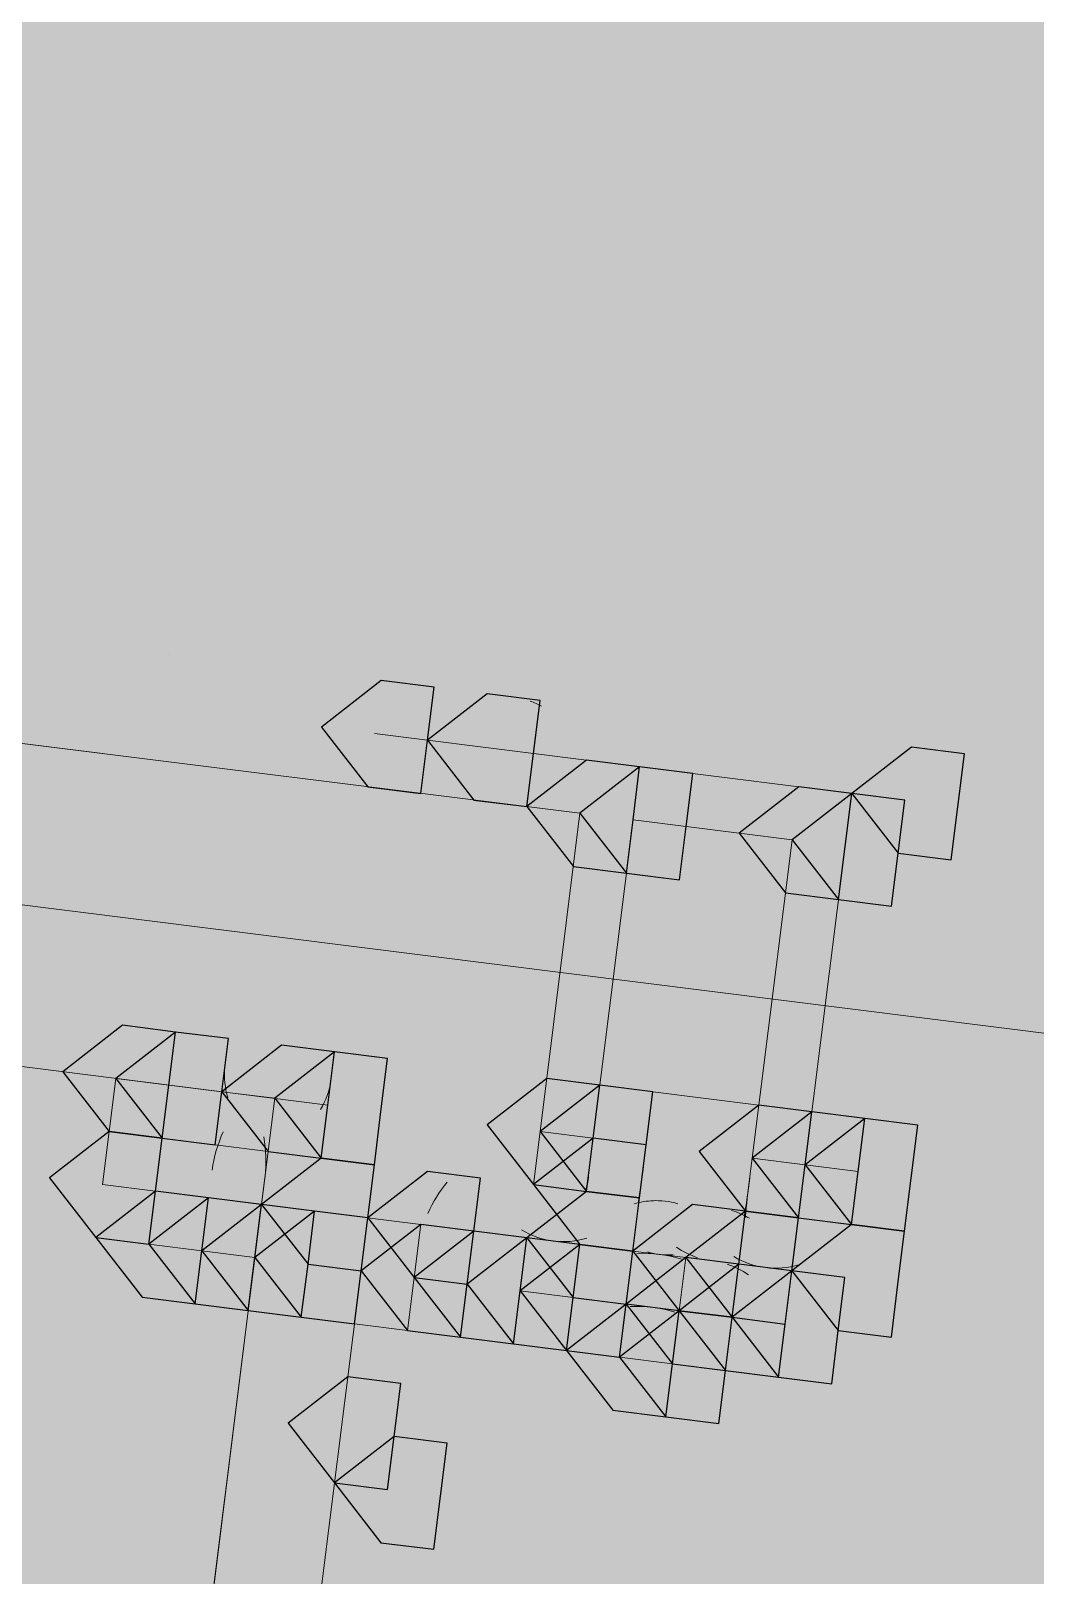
# Model space of a CAD drawing. Header units: metres. Extents: x -4 to 509425, y 7549 to 4732445.
# Drawn here: x 475994.0298 to 475994.1888, y 4719722.06 to 4719722.3045 of the extents above; entities that cross this region are included whole.
import ezdxf

# ---------------------------------------------------------------- set-up
doc = ezdxf.new("R2010")
doc.units = ezdxf.units.M
doc.header["$LTSCALE"] = 0.01
doc.header["$MEASUREMENT"] = 0
doc.layers.get('0').update_dxf_attribs({"lineweight": 0})
doc.layers.add('_SUBESTACIÓN', color=1, linetype='Continuous')
doc.layers.add('SUBESTACION LA VID', color=253, linetype='Continuous')

# ---------------------------------------------------------------- blocks, each defined once
blk = doc.blocks.new('A$Cfff6051d')
at = {"layer": 'SUBESTACION LA VID', "transparency": 33554687}
h = blk.add_hatch(color=256, dxfattribs=at)
h.dxf.hatch_style = 2
h.paths.add_polyline_path([(475994.0926, 4719722.19219), (475994.09366, 4719722.20059), (475994.08525, 4719722.20165), (475994.0758, 4719722.1943), (475994.08315, 4719722.18485), (475994.09155, 4719722.18379)])
h = blk.add_hatch(color=256, dxfattribs=at)
h.dxf.hatch_style = 2
h.paths.add_polyline_path([(475994.1094, 4719722.19009), (475994.11046, 4719722.19849), (475994.10206, 4719722.19954), (475994.0926, 4719722.19219), (475994.09995, 4719722.18274), (475994.10835, 4719722.18169)])
h = blk.add_hatch(color=256, dxfattribs=at)
h.dxf.hatch_style = 2
h.paths.add_polyline_path([(475994.1766, 4719722.18166), (475994.17766, 4719722.19006), (475994.16926, 4719722.19111), (475994.1598, 4719722.18377), (475994.16715, 4719722.17431), (475994.17555, 4719722.17326)])
h = blk.add_hatch(color=256, dxfattribs=at)
h.dxf.hatch_style = 2
h.paths.add_polyline_path([(475994.12515, 4719722.17958), (475994.1262, 4719722.18798), (475994.1178, 4719722.18903), (475994.10835, 4719722.18169), (475994.1157, 4719722.17223), (475994.1241, 4719722.17118)])
h = blk.add_hatch(color=256, dxfattribs=at)
h.dxf.hatch_style = 2
h.paths.add_polyline_path([(475994.13355, 4719722.17853), (475994.1346, 4719722.18693), (475994.1262, 4719722.18798), (475994.11675, 4719722.18063), (475994.1241, 4719722.17118), (475994.1325, 4719722.17012)])
h = blk.add_hatch(color=256, dxfattribs=at)
h.dxf.hatch_style = 2
h.paths.add_polyline_path([(475994.15875, 4719722.17537), (475994.1598, 4719722.18377), (475994.1514, 4719722.18482), (475994.14195, 4719722.17747), (475994.1493, 4719722.16802), (475994.1577, 4719722.16696)])
h = blk.add_hatch(color=256, dxfattribs=at)
h.dxf.hatch_style = 2
h.paths.add_polyline_path([(475994.16715, 4719722.17431), (475994.1682, 4719722.18271), (475994.1598, 4719722.18377), (475994.15035, 4719722.17642), (475994.1577, 4719722.16696), (475994.1661, 4719722.16591)])
h = blk.add_hatch(color=256, dxfattribs=at)
h.dxf.hatch_style = 2
h.paths.add_polyline_path([(475994.05163, 4719722.1376), (475994.05268, 4719722.146), (475994.04428, 4719722.14706), (475994.03483, 4719722.13971), (475994.04217, 4719722.13025), (475994.05057, 4719722.1292)])
h = blk.add_hatch(color=256, dxfattribs=at)
h.dxf.hatch_style = 2
h.paths.add_polyline_path([(475994.06003, 4719722.13655), (475994.06108, 4719722.14495), (475994.05268, 4719722.146), (475994.04323, 4719722.13866), (475994.05057, 4719722.1292), (475994.05897, 4719722.12815)])
h = blk.add_hatch(color=256, dxfattribs=at)
h.dxf.hatch_style = 2
h.paths.add_polyline_path([(475994.07683, 4719722.13444), (475994.07788, 4719722.14284), (475994.06948, 4719722.1439), (475994.06003, 4719722.13655), (475994.06737, 4719722.12709), (475994.07577, 4719722.12604)])
h = blk.add_hatch(color=256, dxfattribs=at)
h.dxf.hatch_style = 2
h.paths.add_polyline_path([(475994.07683, 4719722.13444), (475994.07788, 4719722.14284), (475994.06948, 4719722.1439), (475994.06003, 4719722.13655), (475994.06737, 4719722.12709), (475994.07577, 4719722.12604)])
h = blk.add_hatch(color=256, dxfattribs=at)
h.dxf.hatch_style = 2
h.paths.add_polyline_path([(475994.07683, 4719722.13444), (475994.07788, 4719722.14284), (475994.06948, 4719722.1439), (475994.06003, 4719722.13655), (475994.06737, 4719722.12709), (475994.07577, 4719722.12604)])
h = blk.add_hatch(color=256, dxfattribs=at)
h.dxf.hatch_style = 2
h.paths.add_polyline_path([(475994.07683, 4719722.13444), (475994.07788, 4719722.14284), (475994.06948, 4719722.1439), (475994.06003, 4719722.13655), (475994.06737, 4719722.12709), (475994.07577, 4719722.12604)])
h = blk.add_hatch(color=256, dxfattribs=at)
h.dxf.hatch_style = 2
h.paths.add_polyline_path([(475994.07683, 4719722.13444), (475994.07788, 4719722.14284), (475994.06948, 4719722.1439), (475994.06003, 4719722.13655), (475994.06737, 4719722.12709), (475994.07577, 4719722.12604)])
h = blk.add_hatch(color=256, dxfattribs=at)
h.dxf.hatch_style = 2
h.paths.add_polyline_path([(475994.07683, 4719722.13444), (475994.07788, 4719722.14284), (475994.06948, 4719722.1439), (475994.06003, 4719722.13655), (475994.06737, 4719722.12709), (475994.07577, 4719722.12604)])
h = blk.add_hatch(color=256, dxfattribs=at)
h.dxf.hatch_style = 2
h.paths.add_polyline_path([(475994.07683, 4719722.13444), (475994.07788, 4719722.14284), (475994.06948, 4719722.1439), (475994.06003, 4719722.13655), (475994.06737, 4719722.12709), (475994.07577, 4719722.12604)])
h = blk.add_hatch(color=256, dxfattribs=at)
h.dxf.hatch_style = 2
h.paths.add_polyline_path([(475994.08523, 4719722.13339), (475994.08628, 4719722.14179), (475994.07788, 4719722.14284), (475994.06843, 4719722.1355), (475994.07577, 4719722.12604), (475994.08418, 4719722.12499)])
h = blk.add_hatch(color=256, dxfattribs=at)
h.dxf.hatch_style = 2
h.paths.add_polyline_path([(475994.11883, 4719722.12918), (475994.11988, 4719722.13758), (475994.11148, 4719722.13863), (475994.10203, 4719722.13128), (475994.10938, 4719722.12183), (475994.11778, 4719722.12077)])
h = blk.add_hatch(color=256, dxfattribs=at)
h.dxf.hatch_style = 2
h.paths.add_polyline_path([(475994.12723, 4719722.12812), (475994.12828, 4719722.13652), (475994.11988, 4719722.13758), (475994.11043, 4719722.13023), (475994.11778, 4719722.12077), (475994.12618, 4719722.11972)])
h = blk.add_hatch(color=256, dxfattribs=at)
h.dxf.hatch_style = 2
h.paths.add_polyline_path([(475994.15243, 4719722.12496), (475994.15348, 4719722.13336), (475994.14508, 4719722.13442), (475994.13563, 4719722.12707), (475994.14298, 4719722.11762), (475994.15138, 4719722.11656)])
h = blk.add_hatch(color=256, dxfattribs=at)
h.dxf.hatch_style = 2
h.paths.add_polyline_path([(475994.16083, 4719722.12391), (475994.16188, 4719722.13231), (475994.15348, 4719722.13336), (475994.14403, 4719722.12602), (475994.15138, 4719722.11656), (475994.15978, 4719722.11551)])
h = blk.add_hatch(color=256, dxfattribs=at)
h.dxf.hatch_style = 2
h.paths.add_polyline_path([(475994.16923, 4719722.12286), (475994.17028, 4719722.13126), (475994.16188, 4719722.13231), (475994.15243, 4719722.12496), (475994.15978, 4719722.11551), (475994.16818, 4719722.11446)])
h = blk.add_hatch(color=256, dxfattribs=at)
h.dxf.hatch_style = 2
h.paths.add_polyline_path([(475994.04952, 4719722.1208), (475994.05057, 4719722.1292), (475994.04217, 4719722.13025), (475994.03272, 4719722.12291), (475994.04007, 4719722.11345), (475994.04847, 4719722.1124)])
h = blk.add_hatch(color=256, dxfattribs=at)
h.dxf.hatch_style = 2
h.paths.add_polyline_path([(475994.04952, 4719722.1208), (475994.05057, 4719722.1292), (475994.04217, 4719722.13025), (475994.03272, 4719722.12291), (475994.04007, 4719722.11345), (475994.04847, 4719722.1124)])
h = blk.add_hatch(color=256, dxfattribs=at)
h.dxf.hatch_style = 2
h.paths.add_polyline_path([(475994.04952, 4719722.1208), (475994.05057, 4719722.1292), (475994.04217, 4719722.13025), (475994.03272, 4719722.12291), (475994.04007, 4719722.11345), (475994.04847, 4719722.1124)])
h = blk.add_hatch(color=256, dxfattribs=at)
h.dxf.hatch_style = 2
h.paths.add_polyline_path([(475994.12618, 4719722.11972), (475994.12723, 4719722.12812), (475994.11883, 4719722.12918), (475994.10938, 4719722.12183), (475994.11672, 4719722.11237), (475994.12512, 4719722.11132)])
h = blk.add_hatch(color=256, dxfattribs=at)
h.dxf.hatch_style = 2
h.paths.add_polyline_path([(475994.08312, 4719722.11659), (475994.08418, 4719722.12499), (475994.07577, 4719722.12604), (475994.06632, 4719722.11869), (475994.07367, 4719722.10924), (475994.08207, 4719722.10819)])
h = blk.add_hatch(color=256, dxfattribs=at)
h.dxf.hatch_style = 2
h.paths.add_polyline_path([(475994.09992, 4719722.11448), (475994.10098, 4719722.12288), (475994.09258, 4719722.12393), (475994.08312, 4719722.11659), (475994.09047, 4719722.10713), (475994.09887, 4719722.10608)])
h = blk.add_hatch(color=256, dxfattribs=at)
h.dxf.hatch_style = 2
h.paths.add_polyline_path([(475994.09992, 4719722.11448), (475994.10098, 4719722.12288), (475994.09258, 4719722.12393), (475994.08312, 4719722.11659), (475994.09047, 4719722.10713), (475994.09887, 4719722.10608)])
h = blk.add_hatch(color=256, dxfattribs=at)
h.dxf.hatch_style = 2
h.paths.add_polyline_path([(475994.05687, 4719722.11135), (475994.05792, 4719722.11975), (475994.04952, 4719722.1208), (475994.04007, 4719722.11345), (475994.04741, 4719722.104), (475994.05581, 4719722.10295)])
h = blk.add_hatch(color=256, dxfattribs=at)
h.dxf.hatch_style = 2
h.paths.add_polyline_path([(475994.12512, 4719722.11132), (475994.12618, 4719722.11972), (475994.11778, 4719722.12077), (475994.10832, 4719722.11343), (475994.11567, 4719722.10397), (475994.12407, 4719722.10292)])
h = blk.add_hatch(color=256, dxfattribs=at)
h.dxf.hatch_style = 2
h.paths.add_polyline_path([(475994.12512, 4719722.11132), (475994.12618, 4719722.11972), (475994.11778, 4719722.12077), (475994.10832, 4719722.11343), (475994.11567, 4719722.10397), (475994.12407, 4719722.10292)])
h = blk.add_hatch(color=256, dxfattribs=at)
h.dxf.hatch_style = 2
h.paths.add_polyline_path([(475994.12512, 4719722.11132), (475994.12618, 4719722.11972), (475994.11778, 4719722.12077), (475994.10832, 4719722.11343), (475994.11567, 4719722.10397), (475994.12407, 4719722.10292)])
h = blk.add_hatch(color=256, dxfattribs=at)
h.dxf.hatch_style = 2
h.paths.add_polyline_path([(475994.06527, 4719722.11029), (475994.06632, 4719722.11869), (475994.05792, 4719722.11975), (475994.04847, 4719722.1124), (475994.05581, 4719722.10295), (475994.06421, 4719722.10189)])
h = blk.add_hatch(color=256, dxfattribs=at)
h.dxf.hatch_style = 2
h.paths.add_polyline_path([(475994.07367, 4719722.10924), (475994.07472, 4719722.11764), (475994.06632, 4719722.11869), (475994.05687, 4719722.11135), (475994.06421, 4719722.10189), (475994.07261, 4719722.10084)])
h = blk.add_hatch(color=256, dxfattribs=at)
h.dxf.hatch_style = 2
h.paths.add_polyline_path([(475994.07367, 4719722.10924), (475994.07472, 4719722.11764), (475994.06632, 4719722.11869), (475994.05687, 4719722.11135), (475994.06421, 4719722.10189), (475994.07261, 4719722.10084)])
h = blk.add_hatch(color=256, dxfattribs=at)
h.dxf.hatch_style = 2
h.paths.add_polyline_path([(475994.07367, 4719722.10924), (475994.07472, 4719722.11764), (475994.06632, 4719722.11869), (475994.05687, 4719722.11135), (475994.06421, 4719722.10189), (475994.07261, 4719722.10084)])
h = blk.add_hatch(color=256, dxfattribs=at)
h.dxf.hatch_style = 2
h.paths.add_polyline_path([(475994.14192, 4719722.10922), (475994.14298, 4719722.11762), (475994.13458, 4719722.11867), (475994.12512, 4719722.11132), (475994.13247, 4719722.10187), (475994.14087, 4719722.10082)])
h = blk.add_hatch(color=256, dxfattribs=at)
h.dxf.hatch_style = 2
h.paths.add_polyline_path([(475994.14192, 4719722.10922), (475994.14298, 4719722.11762), (475994.13458, 4719722.11867), (475994.12512, 4719722.11132), (475994.13247, 4719722.10187), (475994.14087, 4719722.10082)])
h = blk.add_hatch(color=256, dxfattribs=at)
h.dxf.hatch_style = 2
h.paths.add_polyline_path([(475994.14192, 4719722.10922), (475994.14298, 4719722.11762), (475994.13458, 4719722.11867), (475994.12512, 4719722.11132), (475994.13247, 4719722.10187), (475994.14087, 4719722.10082)])
h = blk.add_hatch(color=256, dxfattribs=at)
h.dxf.hatch_style = 2
h.paths.add_polyline_path([(475994.08207, 4719722.10819), (475994.08312, 4719722.11659), (475994.07472, 4719722.11764), (475994.06527, 4719722.11029), (475994.07261, 4719722.10084), (475994.08102, 4719722.09979)])
h = blk.add_hatch(color=256, dxfattribs=at)
h.dxf.hatch_style = 2
h.paths.add_polyline_path([(475994.08207, 4719722.10819), (475994.08312, 4719722.11659), (475994.07472, 4719722.11764), (475994.06527, 4719722.11029), (475994.07261, 4719722.10084), (475994.08102, 4719722.09979)])
h = blk.add_hatch(color=256, dxfattribs=at)
h.dxf.hatch_style = 2
h.paths.add_polyline_path([(475994.15032, 4719722.10816), (475994.15138, 4719722.11656), (475994.14298, 4719722.11762), (475994.13352, 4719722.11027), (475994.14087, 4719722.10082), (475994.14927, 4719722.09976)])
h = blk.add_hatch(color=256, dxfattribs=at)
h.dxf.hatch_style = 2
h.paths.add_polyline_path([(475994.09887, 4719722.10608), (475994.09992, 4719722.11448), (475994.09152, 4719722.11553), (475994.08207, 4719722.10819), (475994.08942, 4719722.09873), (475994.09782, 4719722.09768)])
h = blk.add_hatch(color=256, dxfattribs=at)
h.dxf.hatch_style = 2
h.paths.add_polyline_path([(475994.09887, 4719722.10608), (475994.09992, 4719722.11448), (475994.09152, 4719722.11553), (475994.08207, 4719722.10819), (475994.08942, 4719722.09873), (475994.09782, 4719722.09768)])
h = blk.add_hatch(color=256, dxfattribs=at)
h.dxf.hatch_style = 2
h.paths.add_polyline_path([(475994.10727, 4719722.10503), (475994.10832, 4719722.11343), (475994.09992, 4719722.11448), (475994.09047, 4719722.10713), (475994.09782, 4719722.09768), (475994.10622, 4719722.09663)])
h = blk.add_hatch(color=256, dxfattribs=at)
h.dxf.hatch_style = 2
h.paths.add_polyline_path([(475994.10727, 4719722.10503), (475994.10832, 4719722.11343), (475994.09992, 4719722.11448), (475994.09047, 4719722.10713), (475994.09782, 4719722.09768), (475994.10622, 4719722.09663)])
h = blk.add_hatch(color=256, dxfattribs=at)
h.dxf.hatch_style = 2
h.paths.add_polyline_path([(475994.10727, 4719722.10503), (475994.10832, 4719722.11343), (475994.09992, 4719722.11448), (475994.09047, 4719722.10713), (475994.09782, 4719722.09768), (475994.10622, 4719722.09663)])
h = blk.add_hatch(color=256, dxfattribs=at)
h.dxf.hatch_style = 2
h.paths.add_polyline_path([(475994.10727, 4719722.10503), (475994.10832, 4719722.11343), (475994.09992, 4719722.11448), (475994.09047, 4719722.10713), (475994.09782, 4719722.09768), (475994.10622, 4719722.09663)])
h = blk.add_hatch(color=256, dxfattribs=at)
h.dxf.hatch_style = 2
h.paths.add_polyline_path([(475994.11567, 4719722.10397), (475994.11672, 4719722.11237), (475994.10832, 4719722.11343), (475994.09887, 4719722.10608), (475994.10622, 4719722.09663), (475994.11462, 4719722.09557)])
h = blk.add_hatch(color=256, dxfattribs=at)
h.dxf.hatch_style = 2
h.paths.add_polyline_path([(475994.16712, 4719722.10606), (475994.16818, 4719722.11446), (475994.15978, 4719722.11551), (475994.15032, 4719722.10816), (475994.15767, 4719722.09871), (475994.16607, 4719722.09766)])
h = blk.add_hatch(color=256, dxfattribs=at)
h.dxf.hatch_style = 2
h.paths.add_polyline_path([(475994.16712, 4719722.10606), (475994.16818, 4719722.11446), (475994.15978, 4719722.11551), (475994.15032, 4719722.10816), (475994.15767, 4719722.09871), (475994.16607, 4719722.09766)])
h = blk.add_hatch(color=256, dxfattribs=at)
h.dxf.hatch_style = 2
h.paths.add_polyline_path([(475994.12407, 4719722.10292), (475994.12512, 4719722.11132), (475994.11672, 4719722.11237), (475994.10727, 4719722.10503), (475994.11462, 4719722.09557), (475994.12302, 4719722.09452)])
h = blk.add_hatch(color=256, dxfattribs=at)
h.dxf.hatch_style = 2
h.paths.add_polyline_path([(475994.12407, 4719722.10292), (475994.12512, 4719722.11132), (475994.11672, 4719722.11237), (475994.10727, 4719722.10503), (475994.11462, 4719722.09557), (475994.12302, 4719722.09452)])
h = blk.add_hatch(color=256, dxfattribs=at)
h.dxf.hatch_style = 2
h.paths.add_polyline_path([(475994.12407, 4719722.10292), (475994.12512, 4719722.11132), (475994.11672, 4719722.11237), (475994.10727, 4719722.10503), (475994.11462, 4719722.09557), (475994.12302, 4719722.09452)])
h = blk.add_hatch(color=256, dxfattribs=at)
h.dxf.hatch_style = 2
h.paths.add_polyline_path([(475994.12407, 4719722.10292), (475994.12512, 4719722.11132), (475994.11672, 4719722.11237), (475994.10727, 4719722.10503), (475994.11462, 4719722.09557), (475994.12302, 4719722.09452)])
h = blk.add_hatch(color=256, dxfattribs=at)
h.dxf.hatch_style = 2
h.paths.add_polyline_path([(475994.14087, 4719722.10082), (475994.14192, 4719722.10922), (475994.13352, 4719722.11027), (475994.12407, 4719722.10292), (475994.13142, 4719722.09347), (475994.13982, 4719722.09242)])
h = blk.add_hatch(color=256, dxfattribs=at)
h.dxf.hatch_style = 2
h.paths.add_polyline_path([(475994.14087, 4719722.10082), (475994.14192, 4719722.10922), (475994.13352, 4719722.11027), (475994.12407, 4719722.10292), (475994.13142, 4719722.09347), (475994.13982, 4719722.09242)])
h = blk.add_hatch(color=256, dxfattribs=at)
h.dxf.hatch_style = 2
h.paths.add_polyline_path([(475994.14087, 4719722.10082), (475994.14192, 4719722.10922), (475994.13352, 4719722.11027), (475994.12407, 4719722.10292), (475994.13142, 4719722.09347), (475994.13982, 4719722.09242)])
h = blk.add_hatch(color=256, dxfattribs=at)
h.dxf.hatch_style = 2
h.paths.add_polyline_path([(475994.14087, 4719722.10082), (475994.14192, 4719722.10922), (475994.13352, 4719722.11027), (475994.12407, 4719722.10292), (475994.13142, 4719722.09347), (475994.13982, 4719722.09242)])
h = blk.add_hatch(color=256, dxfattribs=at)
h.dxf.hatch_style = 2
h.paths.add_polyline_path([(475994.14927, 4719722.09976), (475994.15032, 4719722.10816), (475994.14192, 4719722.10922), (475994.13247, 4719722.10187), (475994.13982, 4719722.09242), (475994.14822, 4719722.09136)])
h = blk.add_hatch(color=256, dxfattribs=at)
h.dxf.hatch_style = 2
h.paths.add_polyline_path([(475994.15767, 4719722.09871), (475994.15872, 4719722.10711), (475994.15032, 4719722.10816), (475994.14087, 4719722.10082), (475994.14822, 4719722.09136), (475994.15662, 4719722.09031)])
h = blk.add_hatch(color=256, dxfattribs=at)
h.dxf.hatch_style = 2
h.paths.add_polyline_path([(475994.13142, 4719722.09347), (475994.13247, 4719722.10187), (475994.12407, 4719722.10292), (475994.11462, 4719722.09557), (475994.12196, 4719722.08612), (475994.13036, 4719722.08507)])
h = blk.add_hatch(color=256, dxfattribs=at)
h.dxf.hatch_style = 2
h.paths.add_polyline_path([(475994.13142, 4719722.09347), (475994.13247, 4719722.10187), (475994.12407, 4719722.10292), (475994.11462, 4719722.09557), (475994.12196, 4719722.08612), (475994.13036, 4719722.08507)])
h = blk.add_hatch(color=256, dxfattribs=at)
h.dxf.hatch_style = 2
h.paths.add_polyline_path([(475994.13142, 4719722.09347), (475994.13247, 4719722.10187), (475994.12407, 4719722.10292), (475994.11462, 4719722.09557), (475994.12196, 4719722.08612), (475994.13036, 4719722.08507)])
h = blk.add_hatch(color=256, dxfattribs=at)
h.dxf.hatch_style = 2
h.paths.add_polyline_path([(475994.13142, 4719722.09347), (475994.13247, 4719722.10187), (475994.12407, 4719722.10292), (475994.11462, 4719722.09557), (475994.12196, 4719722.08612), (475994.13036, 4719722.08507)])
h = blk.add_hatch(color=256, dxfattribs=at)
h.dxf.hatch_style = 2
h.paths.add_polyline_path([(475994.13142, 4719722.09347), (475994.13247, 4719722.10187), (475994.12407, 4719722.10292), (475994.11462, 4719722.09557), (475994.12196, 4719722.08612), (475994.13036, 4719722.08507)])
h = blk.add_hatch(color=256, dxfattribs=at)
h.dxf.hatch_style = 2
h.paths.add_polyline_path([(475994.13142, 4719722.09347), (475994.13247, 4719722.10187), (475994.12407, 4719722.10292), (475994.11462, 4719722.09557), (475994.12196, 4719722.08612), (475994.13036, 4719722.08507)])
h = blk.add_hatch(color=256, dxfattribs=at)
h.dxf.hatch_style = 2
h.paths.add_polyline_path([(475994.13982, 4719722.09242), (475994.14087, 4719722.10082), (475994.13247, 4719722.10187), (475994.12302, 4719722.09452), (475994.13036, 4719722.08507), (475994.13876, 4719722.08402)])
h = blk.add_hatch(color=256, dxfattribs=at)
h.dxf.hatch_style = 2
h.paths.add_polyline_path([(475994.13982, 4719722.09242), (475994.14087, 4719722.10082), (475994.13247, 4719722.10187), (475994.12302, 4719722.09452), (475994.13036, 4719722.08507), (475994.13876, 4719722.08402)])
h = blk.add_hatch(color=256, dxfattribs=at)
h.dxf.hatch_style = 2
h.paths.add_polyline_path([(475994.08731, 4719722.08193), (475994.08836, 4719722.09033), (475994.07996, 4719722.09139), (475994.07051, 4719722.08404), (475994.07786, 4719722.07459), (475994.08626, 4719722.07353)])
h = blk.add_hatch(color=256, dxfattribs=at)
h.dxf.hatch_style = 2
h.paths.add_polyline_path([(475994.09466, 4719722.07248), (475994.09571, 4719722.08088), (475994.08731, 4719722.08193), (475994.07786, 4719722.07459), (475994.08521, 4719722.06513), (475994.09361, 4719722.06408)])
at = {"layer": 'SUBESTACION LA VID', "lineweight": 15}
for p, q in [((475994.04115, 4719722.19011), (475993.25992, 4719722.28805)), ((475993.18955, 4719722.27128), (475994.3152, 4719722.13015)), ((475994.05165, 4719722.20586), (475994.05165, 4719722.20586)), ((475994.11675, 4719722.18063), (475993.96554, 4719722.19959)), ((475994.101, 4719722.19114), (475994.0842, 4719722.19325)), ((475994.1178, 4719722.18903), (475994.101, 4719722.19114)), ((475994.1262, 4719722.18798), (475994.1178, 4719722.18903)), ((475994.1514, 4719722.18482), (475994.1262, 4719722.18798)), ((475994.1598, 4719722.18377), (475994.1514, 4719722.18482)), ((475994.1682, 4719722.18271), (475994.1598, 4719722.18377)), ((475994.11675, 4719722.18063), (475994.11043, 4719722.13023)), ((475994.11883, 4719722.12918), (475994.12515, 4719722.17958)), ((475994.15035, 4719722.17642), (475994.12515, 4719722.17958)), ((475994.15035, 4719722.17642), (475994.14403, 4719722.12602)), ((475994.15243, 4719722.12496), (475994.15875, 4719722.17537)), ((475993.95922, 4719722.14919), (475994.07683, 4719722.13444)), ((475994.05163, 4719722.1376), (475994.04323, 4719722.13866)), ((475994.04952, 4719722.1208), (475994.05163, 4719722.1376)), ((475994.06003, 4719722.13655), (475994.05163, 4719722.1376)), ((475994.06003, 4719722.13655), (475994.06003, 4719722.13655)), ((475994.06527, 4719722.11029), (475994.06843, 4719722.1355)), ((475994.06843, 4719722.1355), (475994.06843, 4719722.1355)), ((475994.05897, 4719722.12815), (475994.06737, 4719722.12709)), ((475994.11043, 4719722.13023), (475994.10938, 4719722.12183)), ((475994.11043, 4719722.13023), (475994.10938, 4719722.12183)), ((475994.10938, 4719722.12183), (475994.11043, 4719722.13023)), ((475994.11043, 4719722.13023), (475994.11883, 4719722.12918)), ((475994.11043, 4719722.13023), (475994.11043, 4719722.13023)), ((475994.11043, 4719722.13023), (475994.11043, 4719722.13023)), ((475994.11778, 4719722.12077), (475994.11883, 4719722.12918)), ((475994.11778, 4719722.12077), (475994.11883, 4719722.12918)), ((475994.11778, 4719722.12077), (475994.11883, 4719722.12918)), ((475994.11883, 4719722.12918), (475994.11883, 4719722.12918)), ((475994.14403, 4719722.12602), (475994.14298, 4719722.11762)), ((475994.14403, 4719722.12602), (475994.14298, 4719722.11762)), ((475994.14298, 4719722.11762), (475994.14403, 4719722.12602)), ((475994.14403, 4719722.12602), (475994.14298, 4719722.11762)), ((475994.14403, 4719722.12602), (475994.15243, 4719722.12496)), ((475994.14403, 4719722.12602), (475994.14403, 4719722.12602)), ((475994.14403, 4719722.12602), (475994.14403, 4719722.12602)), ((475994.15138, 4719722.11656), (475994.15243, 4719722.12496)), ((475994.15138, 4719722.11656), (475994.15243, 4719722.12496)), ((475994.15138, 4719722.11656), (475994.15243, 4719722.12496)), ((475994.16083, 4719722.12391), (475994.15243, 4719722.12496)), ((475994.15243, 4719722.12496), (475994.15243, 4719722.12496)), ((475994.04112, 4719722.12185), (475994.04952, 4719722.1208)), ((475994.04112, 4719722.12185), (475994.04112, 4719722.12185)), ((475994.04847, 4719722.1124), (475994.04952, 4719722.1208)), ((475994.07367, 4719722.10924), (475994.07472, 4719722.11764)), ((475994.09152, 4719722.11553), (475994.09047, 4719722.10713)), ((475994.09152, 4719722.11553), (475994.09992, 4719722.11448)), ((475994.09992, 4719722.11448), (475994.09152, 4719722.11553)), ((475994.04847, 4719722.1124), (475994.05687, 4719722.11135)), ((475994.12512, 4719722.11132), (475994.11672, 4719722.11237)), ((475994.11672, 4719722.11237), (475994.11672, 4719722.11237)), ((475994.12512, 4719722.11132), (475994.13352, 4719722.11027)), ((475994.05474, 4719722.02629), (475994.06527, 4719722.11029)), ((475994.07367, 4719722.10924), (475994.08207, 4719722.10819)), ((475994.08207, 4719722.10819), (475994.08102, 4719722.09979)), ((475994.09887, 4719722.10608), (475994.09047, 4719722.10713)), ((475994.09887, 4719722.10608), (475994.09887, 4719722.10608)), ((475994.11567, 4719722.10397), (475994.12407, 4719722.10292)), ((475994.12407, 4719722.10292), (475994.12302, 4719722.09452)), ((475994.13247, 4719722.10187), (475994.12407, 4719722.10292)), ((475994.13142, 4719722.09347), (475994.13247, 4719722.10187)), ((475994.13247, 4719722.10187), (475994.13247, 4719722.10187)), ((475994.12302, 4719722.09452), (475994.13142, 4719722.09347)), ((475994.13142, 4719722.09347), (475994.12302, 4719722.09452)), ((475994.07891, 4719722.08299), (475994.07891, 4719722.08299)), ((475994.07786, 4719722.07459), (475994.08626, 4719722.07353))]:
    blk.add_line(p, q, dxfattribs=at)
at = {"layer": 'SUBESTACION LA VID'}
for points in [[(475994.0926, 4719722.19219), (475994.09366, 4719722.20059), (475994.08525, 4719722.20165), (475994.0758, 4719722.1943), (475994.08315, 4719722.18485), (475994.09155, 4719722.18379)], [(475994.1094, 4719722.19009), (475994.11046, 4719722.19849), (475994.10206, 4719722.19954), (475994.0926, 4719722.19219), (475994.09995, 4719722.18274), (475994.10835, 4719722.18169)], [(475994.1766, 4719722.18166), (475994.17766, 4719722.19006), (475994.16926, 4719722.19111), (475994.1598, 4719722.18377), (475994.16715, 4719722.17431), (475994.17555, 4719722.17326)], [(475994.12515, 4719722.17958), (475994.1262, 4719722.18798), (475994.1178, 4719722.18903), (475994.10835, 4719722.18169), (475994.1157, 4719722.17223), (475994.1241, 4719722.17118)], [(475994.13355, 4719722.17853), (475994.1346, 4719722.18693), (475994.1262, 4719722.18798), (475994.11675, 4719722.18063), (475994.1241, 4719722.17118), (475994.1325, 4719722.17012)], [(475994.15875, 4719722.17537), (475994.1598, 4719722.18377), (475994.1514, 4719722.18482), (475994.14195, 4719722.17747), (475994.1493, 4719722.16802), (475994.1577, 4719722.16696)], [(475994.16715, 4719722.17431), (475994.1682, 4719722.18271), (475994.1598, 4719722.18377), (475994.15035, 4719722.17642), (475994.1577, 4719722.16696), (475994.1661, 4719722.16591)], [(475994.05163, 4719722.1376), (475994.05268, 4719722.146), (475994.04428, 4719722.14706), (475994.03483, 4719722.13971), (475994.04217, 4719722.13025), (475994.05057, 4719722.1292)], [(475994.06003, 4719722.13655), (475994.06108, 4719722.14495), (475994.05268, 4719722.146), (475994.04323, 4719722.13866), (475994.05057, 4719722.1292), (475994.05897, 4719722.12815)], [(475994.07683, 4719722.13444), (475994.07788, 4719722.14284), (475994.06948, 4719722.1439), (475994.06003, 4719722.13655), (475994.06737, 4719722.12709), (475994.07577, 4719722.12604)], [(475994.07683, 4719722.13444), (475994.07788, 4719722.14284), (475994.06948, 4719722.1439), (475994.06003, 4719722.13655), (475994.06737, 4719722.12709), (475994.07577, 4719722.12604)], [(475994.07683, 4719722.13444), (475994.07788, 4719722.14284), (475994.06948, 4719722.1439), (475994.06003, 4719722.13655), (475994.06737, 4719722.12709), (475994.07577, 4719722.12604)], [(475994.07683, 4719722.13444), (475994.07788, 4719722.14284), (475994.06948, 4719722.1439), (475994.06003, 4719722.13655), (475994.06737, 4719722.12709), (475994.07577, 4719722.12604)], [(475994.07683, 4719722.13444), (475994.07788, 4719722.14284), (475994.06948, 4719722.1439), (475994.06003, 4719722.13655), (475994.06737, 4719722.12709), (475994.07577, 4719722.12604)], [(475994.07683, 4719722.13444), (475994.07788, 4719722.14284), (475994.06948, 4719722.1439), (475994.06003, 4719722.13655), (475994.06737, 4719722.12709), (475994.07577, 4719722.12604)], [(475994.07683, 4719722.13444), (475994.07788, 4719722.14284), (475994.06948, 4719722.1439), (475994.06003, 4719722.13655), (475994.06737, 4719722.12709), (475994.07577, 4719722.12604)], [(475994.08523, 4719722.13339), (475994.08628, 4719722.14179), (475994.07788, 4719722.14284), (475994.06843, 4719722.1355), (475994.07577, 4719722.12604), (475994.08418, 4719722.12499)], [(475994.11883, 4719722.12918), (475994.11988, 4719722.13758), (475994.11148, 4719722.13863), (475994.10203, 4719722.13128), (475994.10938, 4719722.12183), (475994.11778, 4719722.12077)], [(475994.12723, 4719722.12812), (475994.12828, 4719722.13652), (475994.11988, 4719722.13758), (475994.11043, 4719722.13023), (475994.11778, 4719722.12077), (475994.12618, 4719722.11972)], [(475994.15243, 4719722.12496), (475994.15348, 4719722.13336), (475994.14508, 4719722.13442), (475994.13563, 4719722.12707), (475994.14298, 4719722.11762), (475994.15138, 4719722.11656)], [(475994.16083, 4719722.12391), (475994.16188, 4719722.13231), (475994.15348, 4719722.13336), (475994.14403, 4719722.12602), (475994.15138, 4719722.11656), (475994.15978, 4719722.11551)], [(475994.16923, 4719722.12286), (475994.17028, 4719722.13126), (475994.16188, 4719722.13231), (475994.15243, 4719722.12496), (475994.15978, 4719722.11551), (475994.16818, 4719722.11446)], [(475994.04952, 4719722.1208), (475994.05057, 4719722.1292), (475994.04217, 4719722.13025), (475994.03272, 4719722.12291), (475994.04007, 4719722.11345), (475994.04847, 4719722.1124)], [(475994.04952, 4719722.1208), (475994.05057, 4719722.1292), (475994.04217, 4719722.13025), (475994.03272, 4719722.12291), (475994.04007, 4719722.11345), (475994.04847, 4719722.1124)], [(475994.04952, 4719722.1208), (475994.05057, 4719722.1292), (475994.04217, 4719722.13025), (475994.03272, 4719722.12291), (475994.04007, 4719722.11345), (475994.04847, 4719722.1124)], [(475994.12618, 4719722.11972), (475994.12723, 4719722.12812), (475994.11883, 4719722.12918), (475994.10938, 4719722.12183), (475994.11672, 4719722.11237), (475994.12512, 4719722.11132)], [(475994.08312, 4719722.11659), (475994.08418, 4719722.12499), (475994.07577, 4719722.12604), (475994.06632, 4719722.11869), (475994.07367, 4719722.10924), (475994.08207, 4719722.10819)], [(475994.09992, 4719722.11448), (475994.10098, 4719722.12288), (475994.09258, 4719722.12393), (475994.08312, 4719722.11659), (475994.09047, 4719722.10713), (475994.09887, 4719722.10608)], [(475994.09992, 4719722.11448), (475994.10098, 4719722.12288), (475994.09258, 4719722.12393), (475994.08312, 4719722.11659), (475994.09047, 4719722.10713), (475994.09887, 4719722.10608)], [(475994.05687, 4719722.11135), (475994.05792, 4719722.11975), (475994.04952, 4719722.1208), (475994.04007, 4719722.11345), (475994.04741, 4719722.104), (475994.05581, 4719722.10295)], [(475994.12512, 4719722.11132), (475994.12618, 4719722.11972), (475994.11778, 4719722.12077), (475994.10832, 4719722.11343), (475994.11567, 4719722.10397), (475994.12407, 4719722.10292)], [(475994.12512, 4719722.11132), (475994.12618, 4719722.11972), (475994.11778, 4719722.12077), (475994.10832, 4719722.11343), (475994.11567, 4719722.10397), (475994.12407, 4719722.10292)], [(475994.12512, 4719722.11132), (475994.12618, 4719722.11972), (475994.11778, 4719722.12077), (475994.10832, 4719722.11343), (475994.11567, 4719722.10397), (475994.12407, 4719722.10292)], [(475994.06527, 4719722.11029), (475994.06632, 4719722.11869), (475994.05792, 4719722.11975), (475994.04847, 4719722.1124), (475994.05581, 4719722.10295), (475994.06421, 4719722.10189)], [(475994.07367, 4719722.10924), (475994.07472, 4719722.11764), (475994.06632, 4719722.11869), (475994.05687, 4719722.11135), (475994.06421, 4719722.10189), (475994.07261, 4719722.10084)], [(475994.07367, 4719722.10924), (475994.07472, 4719722.11764), (475994.06632, 4719722.11869), (475994.05687, 4719722.11135), (475994.06421, 4719722.10189), (475994.07261, 4719722.10084)], [(475994.07367, 4719722.10924), (475994.07472, 4719722.11764), (475994.06632, 4719722.11869), (475994.05687, 4719722.11135), (475994.06421, 4719722.10189), (475994.07261, 4719722.10084)], [(475994.14192, 4719722.10922), (475994.14298, 4719722.11762), (475994.13458, 4719722.11867), (475994.12512, 4719722.11132), (475994.13247, 4719722.10187), (475994.14087, 4719722.10082)], [(475994.14192, 4719722.10922), (475994.14298, 4719722.11762), (475994.13458, 4719722.11867), (475994.12512, 4719722.11132), (475994.13247, 4719722.10187), (475994.14087, 4719722.10082)], [(475994.14192, 4719722.10922), (475994.14298, 4719722.11762), (475994.13458, 4719722.11867), (475994.12512, 4719722.11132), (475994.13247, 4719722.10187), (475994.14087, 4719722.10082)], [(475994.08207, 4719722.10819), (475994.08312, 4719722.11659), (475994.07472, 4719722.11764), (475994.06527, 4719722.11029), (475994.07261, 4719722.10084), (475994.08102, 4719722.09979)], [(475994.08207, 4719722.10819), (475994.08312, 4719722.11659), (475994.07472, 4719722.11764), (475994.06527, 4719722.11029), (475994.07261, 4719722.10084), (475994.08102, 4719722.09979)], [(475994.15032, 4719722.10816), (475994.15138, 4719722.11656), (475994.14298, 4719722.11762), (475994.13352, 4719722.11027), (475994.14087, 4719722.10082), (475994.14927, 4719722.09976)], [(475994.09887, 4719722.10608), (475994.09992, 4719722.11448), (475994.09152, 4719722.11553), (475994.08207, 4719722.10819), (475994.08942, 4719722.09873), (475994.09782, 4719722.09768)], [(475994.09887, 4719722.10608), (475994.09992, 4719722.11448), (475994.09152, 4719722.11553), (475994.08207, 4719722.10819), (475994.08942, 4719722.09873), (475994.09782, 4719722.09768)], [(475994.10727, 4719722.10503), (475994.10832, 4719722.11343), (475994.09992, 4719722.11448), (475994.09047, 4719722.10713), (475994.09782, 4719722.09768), (475994.10622, 4719722.09663)], [(475994.10727, 4719722.10503), (475994.10832, 4719722.11343), (475994.09992, 4719722.11448), (475994.09047, 4719722.10713), (475994.09782, 4719722.09768), (475994.10622, 4719722.09663)], [(475994.10727, 4719722.10503), (475994.10832, 4719722.11343), (475994.09992, 4719722.11448), (475994.09047, 4719722.10713), (475994.09782, 4719722.09768), (475994.10622, 4719722.09663)], [(475994.10727, 4719722.10503), (475994.10832, 4719722.11343), (475994.09992, 4719722.11448), (475994.09047, 4719722.10713), (475994.09782, 4719722.09768), (475994.10622, 4719722.09663)], [(475994.11567, 4719722.10397), (475994.11672, 4719722.11237), (475994.10832, 4719722.11343), (475994.09887, 4719722.10608), (475994.10622, 4719722.09663), (475994.11462, 4719722.09557)], [(475994.16712, 4719722.10606), (475994.16818, 4719722.11446), (475994.15978, 4719722.11551), (475994.15032, 4719722.10816), (475994.15767, 4719722.09871), (475994.16607, 4719722.09766)], [(475994.16712, 4719722.10606), (475994.16818, 4719722.11446), (475994.15978, 4719722.11551), (475994.15032, 4719722.10816), (475994.15767, 4719722.09871), (475994.16607, 4719722.09766)], [(475994.12407, 4719722.10292), (475994.12512, 4719722.11132), (475994.11672, 4719722.11237), (475994.10727, 4719722.10503), (475994.11462, 4719722.09557), (475994.12302, 4719722.09452)], [(475994.12407, 4719722.10292), (475994.12512, 4719722.11132), (475994.11672, 4719722.11237), (475994.10727, 4719722.10503), (475994.11462, 4719722.09557), (475994.12302, 4719722.09452)], [(475994.12407, 4719722.10292), (475994.12512, 4719722.11132), (475994.11672, 4719722.11237), (475994.10727, 4719722.10503), (475994.11462, 4719722.09557), (475994.12302, 4719722.09452)], [(475994.12407, 4719722.10292), (475994.12512, 4719722.11132), (475994.11672, 4719722.11237), (475994.10727, 4719722.10503), (475994.11462, 4719722.09557), (475994.12302, 4719722.09452)], [(475994.14087, 4719722.10082), (475994.14192, 4719722.10922), (475994.13352, 4719722.11027), (475994.12407, 4719722.10292), (475994.13142, 4719722.09347), (475994.13982, 4719722.09242)], [(475994.14087, 4719722.10082), (475994.14192, 4719722.10922), (475994.13352, 4719722.11027), (475994.12407, 4719722.10292), (475994.13142, 4719722.09347), (475994.13982, 4719722.09242)], [(475994.14087, 4719722.10082), (475994.14192, 4719722.10922), (475994.13352, 4719722.11027), (475994.12407, 4719722.10292), (475994.13142, 4719722.09347), (475994.13982, 4719722.09242)], [(475994.14087, 4719722.10082), (475994.14192, 4719722.10922), (475994.13352, 4719722.11027), (475994.12407, 4719722.10292), (475994.13142, 4719722.09347), (475994.13982, 4719722.09242)], [(475994.14927, 4719722.09976), (475994.15032, 4719722.10816), (475994.14192, 4719722.10922), (475994.13247, 4719722.10187), (475994.13982, 4719722.09242), (475994.14822, 4719722.09136)], [(475994.15767, 4719722.09871), (475994.15872, 4719722.10711), (475994.15032, 4719722.10816), (475994.14087, 4719722.10082), (475994.14822, 4719722.09136), (475994.15662, 4719722.09031)], [(475994.13142, 4719722.09347), (475994.13247, 4719722.10187), (475994.12407, 4719722.10292), (475994.11462, 4719722.09557), (475994.12196, 4719722.08612), (475994.13036, 4719722.08507)], [(475994.13142, 4719722.09347), (475994.13247, 4719722.10187), (475994.12407, 4719722.10292), (475994.11462, 4719722.09557), (475994.12196, 4719722.08612), (475994.13036, 4719722.08507)], [(475994.13142, 4719722.09347), (475994.13247, 4719722.10187), (475994.12407, 4719722.10292), (475994.11462, 4719722.09557), (475994.12196, 4719722.08612), (475994.13036, 4719722.08507)], [(475994.13142, 4719722.09347), (475994.13247, 4719722.10187), (475994.12407, 4719722.10292), (475994.11462, 4719722.09557), (475994.12196, 4719722.08612), (475994.13036, 4719722.08507)], [(475994.13142, 4719722.09347), (475994.13247, 4719722.10187), (475994.12407, 4719722.10292), (475994.11462, 4719722.09557), (475994.12196, 4719722.08612), (475994.13036, 4719722.08507)], [(475994.13142, 4719722.09347), (475994.13247, 4719722.10187), (475994.12407, 4719722.10292), (475994.11462, 4719722.09557), (475994.12196, 4719722.08612), (475994.13036, 4719722.08507)], [(475994.13982, 4719722.09242), (475994.14087, 4719722.10082), (475994.13247, 4719722.10187), (475994.12302, 4719722.09452), (475994.13036, 4719722.08507), (475994.13876, 4719722.08402)], [(475994.13982, 4719722.09242), (475994.14087, 4719722.10082), (475994.13247, 4719722.10187), (475994.12302, 4719722.09452), (475994.13036, 4719722.08507), (475994.13876, 4719722.08402)], [(475994.08731, 4719722.08193), (475994.08836, 4719722.09033), (475994.07996, 4719722.09139), (475994.07051, 4719722.08404), (475994.07786, 4719722.07459), (475994.08626, 4719722.07353)], [(475994.09466, 4719722.07248), (475994.09571, 4719722.08088), (475994.08731, 4719722.08193), (475994.07786, 4719722.07459), (475994.08521, 4719722.06513), (475994.09361, 4719722.06408)]]:
    blk.add_lwpolyline(points, close=True, dxfattribs=at)
at = {"layer": 'SUBESTACION LA VID', "lineweight": 0}
for points in [[(475994.0926, 4719722.19219), (475994.09366, 4719722.20059), (475994.08525, 4719722.20165), (475994.0758, 4719722.1943), (475994.08315, 4719722.18485), (475994.09155, 4719722.18379)], [(475994.1094, 4719722.19009), (475994.11046, 4719722.19849), (475994.10206, 4719722.19954), (475994.0926, 4719722.19219), (475994.09995, 4719722.18274), (475994.10835, 4719722.18169)], [(475994.1766, 4719722.18166), (475994.17766, 4719722.19006), (475994.16926, 4719722.19111), (475994.1598, 4719722.18377), (475994.16715, 4719722.17431), (475994.17555, 4719722.17326)], [(475994.12515, 4719722.17958), (475994.1262, 4719722.18798), (475994.1178, 4719722.18903), (475994.10835, 4719722.18169), (475994.1157, 4719722.17223), (475994.1241, 4719722.17118)], [(475994.13355, 4719722.17853), (475994.1346, 4719722.18693), (475994.1262, 4719722.18798), (475994.11675, 4719722.18063), (475994.1241, 4719722.17118), (475994.1325, 4719722.17012)], [(475994.15875, 4719722.17537), (475994.1598, 4719722.18377), (475994.1514, 4719722.18482), (475994.14195, 4719722.17747), (475994.1493, 4719722.16802), (475994.1577, 4719722.16696)], [(475994.16715, 4719722.17431), (475994.1682, 4719722.18271), (475994.1598, 4719722.18377), (475994.15035, 4719722.17642), (475994.1577, 4719722.16696), (475994.1661, 4719722.16591)], [(475994.05163, 4719722.1376), (475994.05268, 4719722.146), (475994.04428, 4719722.14706), (475994.03483, 4719722.13971), (475994.04217, 4719722.13025), (475994.05057, 4719722.1292)], [(475994.06003, 4719722.13655), (475994.06108, 4719722.14495), (475994.05268, 4719722.146), (475994.04323, 4719722.13866), (475994.05057, 4719722.1292), (475994.05897, 4719722.12815)], [(475994.07683, 4719722.13444), (475994.07788, 4719722.14284), (475994.06948, 4719722.1439), (475994.06003, 4719722.13655), (475994.06737, 4719722.12709), (475994.07577, 4719722.12604)], [(475994.07683, 4719722.13444), (475994.07788, 4719722.14284), (475994.06948, 4719722.1439), (475994.06003, 4719722.13655), (475994.06737, 4719722.12709), (475994.07577, 4719722.12604)], [(475994.07683, 4719722.13444), (475994.07788, 4719722.14284), (475994.06948, 4719722.1439), (475994.06003, 4719722.13655), (475994.06737, 4719722.12709), (475994.07577, 4719722.12604)], [(475994.07683, 4719722.13444), (475994.07788, 4719722.14284), (475994.06948, 4719722.1439), (475994.06003, 4719722.13655), (475994.06737, 4719722.12709), (475994.07577, 4719722.12604)], [(475994.07683, 4719722.13444), (475994.07788, 4719722.14284), (475994.06948, 4719722.1439), (475994.06003, 4719722.13655), (475994.06737, 4719722.12709), (475994.07577, 4719722.12604)], [(475994.07683, 4719722.13444), (475994.07788, 4719722.14284), (475994.06948, 4719722.1439), (475994.06003, 4719722.13655), (475994.06737, 4719722.12709), (475994.07577, 4719722.12604)], [(475994.07683, 4719722.13444), (475994.07788, 4719722.14284), (475994.06948, 4719722.1439), (475994.06003, 4719722.13655), (475994.06737, 4719722.12709), (475994.07577, 4719722.12604)], [(475994.08523, 4719722.13339), (475994.08628, 4719722.14179), (475994.07788, 4719722.14284), (475994.06843, 4719722.1355), (475994.07577, 4719722.12604), (475994.08418, 4719722.12499)], [(475994.11883, 4719722.12918), (475994.11988, 4719722.13758), (475994.11148, 4719722.13863), (475994.10203, 4719722.13128), (475994.10938, 4719722.12183), (475994.11778, 4719722.12077)], [(475994.12723, 4719722.12812), (475994.12828, 4719722.13652), (475994.11988, 4719722.13758), (475994.11043, 4719722.13023), (475994.11778, 4719722.12077), (475994.12618, 4719722.11972)], [(475994.15243, 4719722.12496), (475994.15348, 4719722.13336), (475994.14508, 4719722.13442), (475994.13563, 4719722.12707), (475994.14298, 4719722.11762), (475994.15138, 4719722.11656)], [(475994.16083, 4719722.12391), (475994.16188, 4719722.13231), (475994.15348, 4719722.13336), (475994.14403, 4719722.12602), (475994.15138, 4719722.11656), (475994.15978, 4719722.11551)], [(475994.16923, 4719722.12286), (475994.17028, 4719722.13126), (475994.16188, 4719722.13231), (475994.15243, 4719722.12496), (475994.15978, 4719722.11551), (475994.16818, 4719722.11446)], [(475994.04952, 4719722.1208), (475994.05057, 4719722.1292), (475994.04217, 4719722.13025), (475994.03272, 4719722.12291), (475994.04007, 4719722.11345), (475994.04847, 4719722.1124)], [(475994.04952, 4719722.1208), (475994.05057, 4719722.1292), (475994.04217, 4719722.13025), (475994.03272, 4719722.12291), (475994.04007, 4719722.11345), (475994.04847, 4719722.1124)], [(475994.04952, 4719722.1208), (475994.05057, 4719722.1292), (475994.04217, 4719722.13025), (475994.03272, 4719722.12291), (475994.04007, 4719722.11345), (475994.04847, 4719722.1124)], [(475994.12618, 4719722.11972), (475994.12723, 4719722.12812), (475994.11883, 4719722.12918), (475994.10938, 4719722.12183), (475994.11672, 4719722.11237), (475994.12512, 4719722.11132)], [(475994.08312, 4719722.11659), (475994.08418, 4719722.12499), (475994.07577, 4719722.12604), (475994.06632, 4719722.11869), (475994.07367, 4719722.10924), (475994.08207, 4719722.10819)], [(475994.09992, 4719722.11448), (475994.10098, 4719722.12288), (475994.09258, 4719722.12393), (475994.08312, 4719722.11659), (475994.09047, 4719722.10713), (475994.09887, 4719722.10608)], [(475994.09992, 4719722.11448), (475994.10098, 4719722.12288), (475994.09258, 4719722.12393), (475994.08312, 4719722.11659), (475994.09047, 4719722.10713), (475994.09887, 4719722.10608)], [(475994.05687, 4719722.11135), (475994.05792, 4719722.11975), (475994.04952, 4719722.1208), (475994.04007, 4719722.11345), (475994.04741, 4719722.104), (475994.05581, 4719722.10295)], [(475994.12512, 4719722.11132), (475994.12618, 4719722.11972), (475994.11778, 4719722.12077), (475994.10832, 4719722.11343), (475994.11567, 4719722.10397), (475994.12407, 4719722.10292)], [(475994.12512, 4719722.11132), (475994.12618, 4719722.11972), (475994.11778, 4719722.12077), (475994.10832, 4719722.11343), (475994.11567, 4719722.10397), (475994.12407, 4719722.10292)], [(475994.12512, 4719722.11132), (475994.12618, 4719722.11972), (475994.11778, 4719722.12077), (475994.10832, 4719722.11343), (475994.11567, 4719722.10397), (475994.12407, 4719722.10292)], [(475994.06527, 4719722.11029), (475994.06632, 4719722.11869), (475994.05792, 4719722.11975), (475994.04847, 4719722.1124), (475994.05581, 4719722.10295), (475994.06421, 4719722.10189)], [(475994.07367, 4719722.10924), (475994.07472, 4719722.11764), (475994.06632, 4719722.11869), (475994.05687, 4719722.11135), (475994.06421, 4719722.10189), (475994.07261, 4719722.10084)], [(475994.07367, 4719722.10924), (475994.07472, 4719722.11764), (475994.06632, 4719722.11869), (475994.05687, 4719722.11135), (475994.06421, 4719722.10189), (475994.07261, 4719722.10084)], [(475994.07367, 4719722.10924), (475994.07472, 4719722.11764), (475994.06632, 4719722.11869), (475994.05687, 4719722.11135), (475994.06421, 4719722.10189), (475994.07261, 4719722.10084)], [(475994.14192, 4719722.10922), (475994.14298, 4719722.11762), (475994.13458, 4719722.11867), (475994.12512, 4719722.11132), (475994.13247, 4719722.10187), (475994.14087, 4719722.10082)], [(475994.14192, 4719722.10922), (475994.14298, 4719722.11762), (475994.13458, 4719722.11867), (475994.12512, 4719722.11132), (475994.13247, 4719722.10187), (475994.14087, 4719722.10082)], [(475994.14192, 4719722.10922), (475994.14298, 4719722.11762), (475994.13458, 4719722.11867), (475994.12512, 4719722.11132), (475994.13247, 4719722.10187), (475994.14087, 4719722.10082)], [(475994.08207, 4719722.10819), (475994.08312, 4719722.11659), (475994.07472, 4719722.11764), (475994.06527, 4719722.11029), (475994.07261, 4719722.10084), (475994.08102, 4719722.09979)], [(475994.08207, 4719722.10819), (475994.08312, 4719722.11659), (475994.07472, 4719722.11764), (475994.06527, 4719722.11029), (475994.07261, 4719722.10084), (475994.08102, 4719722.09979)], [(475994.15032, 4719722.10816), (475994.15138, 4719722.11656), (475994.14298, 4719722.11762), (475994.13352, 4719722.11027), (475994.14087, 4719722.10082), (475994.14927, 4719722.09976)], [(475994.09887, 4719722.10608), (475994.09992, 4719722.11448), (475994.09152, 4719722.11553), (475994.08207, 4719722.10819), (475994.08942, 4719722.09873), (475994.09782, 4719722.09768)], [(475994.09887, 4719722.10608), (475994.09992, 4719722.11448), (475994.09152, 4719722.11553), (475994.08207, 4719722.10819), (475994.08942, 4719722.09873), (475994.09782, 4719722.09768)], [(475994.10727, 4719722.10503), (475994.10832, 4719722.11343), (475994.09992, 4719722.11448), (475994.09047, 4719722.10713), (475994.09782, 4719722.09768), (475994.10622, 4719722.09663)], [(475994.10727, 4719722.10503), (475994.10832, 4719722.11343), (475994.09992, 4719722.11448), (475994.09047, 4719722.10713), (475994.09782, 4719722.09768), (475994.10622, 4719722.09663)], [(475994.10727, 4719722.10503), (475994.10832, 4719722.11343), (475994.09992, 4719722.11448), (475994.09047, 4719722.10713), (475994.09782, 4719722.09768), (475994.10622, 4719722.09663)], [(475994.10727, 4719722.10503), (475994.10832, 4719722.11343), (475994.09992, 4719722.11448), (475994.09047, 4719722.10713), (475994.09782, 4719722.09768), (475994.10622, 4719722.09663)], [(475994.11567, 4719722.10397), (475994.11672, 4719722.11237), (475994.10832, 4719722.11343), (475994.09887, 4719722.10608), (475994.10622, 4719722.09663), (475994.11462, 4719722.09557)], [(475994.16712, 4719722.10606), (475994.16818, 4719722.11446), (475994.15978, 4719722.11551), (475994.15032, 4719722.10816), (475994.15767, 4719722.09871), (475994.16607, 4719722.09766)], [(475994.16712, 4719722.10606), (475994.16818, 4719722.11446), (475994.15978, 4719722.11551), (475994.15032, 4719722.10816), (475994.15767, 4719722.09871), (475994.16607, 4719722.09766)], [(475994.12407, 4719722.10292), (475994.12512, 4719722.11132), (475994.11672, 4719722.11237), (475994.10727, 4719722.10503), (475994.11462, 4719722.09557), (475994.12302, 4719722.09452)], [(475994.12407, 4719722.10292), (475994.12512, 4719722.11132), (475994.11672, 4719722.11237), (475994.10727, 4719722.10503), (475994.11462, 4719722.09557), (475994.12302, 4719722.09452)], [(475994.12407, 4719722.10292), (475994.12512, 4719722.11132), (475994.11672, 4719722.11237), (475994.10727, 4719722.10503), (475994.11462, 4719722.09557), (475994.12302, 4719722.09452)], [(475994.12407, 4719722.10292), (475994.12512, 4719722.11132), (475994.11672, 4719722.11237), (475994.10727, 4719722.10503), (475994.11462, 4719722.09557), (475994.12302, 4719722.09452)], [(475994.14087, 4719722.10082), (475994.14192, 4719722.10922), (475994.13352, 4719722.11027), (475994.12407, 4719722.10292), (475994.13142, 4719722.09347), (475994.13982, 4719722.09242)], [(475994.14087, 4719722.10082), (475994.14192, 4719722.10922), (475994.13352, 4719722.11027), (475994.12407, 4719722.10292), (475994.13142, 4719722.09347), (475994.13982, 4719722.09242)], [(475994.14087, 4719722.10082), (475994.14192, 4719722.10922), (475994.13352, 4719722.11027), (475994.12407, 4719722.10292), (475994.13142, 4719722.09347), (475994.13982, 4719722.09242)], [(475994.14087, 4719722.10082), (475994.14192, 4719722.10922), (475994.13352, 4719722.11027), (475994.12407, 4719722.10292), (475994.13142, 4719722.09347), (475994.13982, 4719722.09242)], [(475994.14927, 4719722.09976), (475994.15032, 4719722.10816), (475994.14192, 4719722.10922), (475994.13247, 4719722.10187), (475994.13982, 4719722.09242), (475994.14822, 4719722.09136)], [(475994.15767, 4719722.09871), (475994.15872, 4719722.10711), (475994.15032, 4719722.10816), (475994.14087, 4719722.10082), (475994.14822, 4719722.09136), (475994.15662, 4719722.09031)], [(475994.13142, 4719722.09347), (475994.13247, 4719722.10187), (475994.12407, 4719722.10292), (475994.11462, 4719722.09557), (475994.12196, 4719722.08612), (475994.13036, 4719722.08507)], [(475994.13142, 4719722.09347), (475994.13247, 4719722.10187), (475994.12407, 4719722.10292), (475994.11462, 4719722.09557), (475994.12196, 4719722.08612), (475994.13036, 4719722.08507)], [(475994.13142, 4719722.09347), (475994.13247, 4719722.10187), (475994.12407, 4719722.10292), (475994.11462, 4719722.09557), (475994.12196, 4719722.08612), (475994.13036, 4719722.08507)], [(475994.13142, 4719722.09347), (475994.13247, 4719722.10187), (475994.12407, 4719722.10292), (475994.11462, 4719722.09557), (475994.12196, 4719722.08612), (475994.13036, 4719722.08507)], [(475994.13142, 4719722.09347), (475994.13247, 4719722.10187), (475994.12407, 4719722.10292), (475994.11462, 4719722.09557), (475994.12196, 4719722.08612), (475994.13036, 4719722.08507)], [(475994.13142, 4719722.09347), (475994.13247, 4719722.10187), (475994.12407, 4719722.10292), (475994.11462, 4719722.09557), (475994.12196, 4719722.08612), (475994.13036, 4719722.08507)], [(475994.13982, 4719722.09242), (475994.14087, 4719722.10082), (475994.13247, 4719722.10187), (475994.12302, 4719722.09452), (475994.13036, 4719722.08507), (475994.13876, 4719722.08402)], [(475994.13982, 4719722.09242), (475994.14087, 4719722.10082), (475994.13247, 4719722.10187), (475994.12302, 4719722.09452), (475994.13036, 4719722.08507), (475994.13876, 4719722.08402)], [(475994.08731, 4719722.08193), (475994.08836, 4719722.09033), (475994.07996, 4719722.09139), (475994.07051, 4719722.08404), (475994.07786, 4719722.07459), (475994.08626, 4719722.07353)], [(475994.09466, 4719722.07248), (475994.09571, 4719722.08088), (475994.08731, 4719722.08193), (475994.07786, 4719722.07459), (475994.08521, 4719722.06513), (475994.09361, 4719722.06408)]]:
    blk.add_lwpolyline(points, close=True, dxfattribs=at)
at = {"layer": 'SUBESTACION LA VID', "lineweight": 15}
for points in [[(475994.04323, 4719722.13866), (475994.04112, 4719722.12185), (475994.04323, 4719722.13866)], [(475994.08207, 4719722.10819), (475994.06943, 4719722.00738), (475994.06733, 4719721.99058), (475994.05052, 4719721.99269), (475994.05263, 4719722.00949), (475994.06843, 4719722.1355)], [(475994.05163, 4719722.1376), (475994.06003, 4719722.13655), (475994.06843, 4719722.1355)], [(475994.14508, 4719722.13442), (475994.13668, 4719722.13547), (475994.12828, 4719722.13652), (475994.11988, 4719722.13758)], [(475994.11778, 4719722.12077), (475994.11778, 4719722.12077), (475994.11883, 4719722.12918)], [(475994.06632, 4719722.11869), (475994.06632, 4719722.11869), (475994.05792, 4719722.11975), (475994.04952, 4719722.1208)], [(475994.07472, 4719722.11764), (475994.07367, 4719722.10924), (475994.08207, 4719722.10819), (475994.08102, 4719722.09979), (475994.08942, 4719722.09873), (475994.09152, 4719722.11553), (475994.07472, 4719722.11764)], [(475994.09992, 4719722.11448), (475994.09992, 4719722.11448), (475994.11672, 4719722.11237)], [(475994.06527, 4719722.11029), (475994.06527, 4719722.11029), (475994.05687, 4719722.11135), (475994.04847, 4719722.1124)], [(475994.11567, 4719722.10397), (475994.11672, 4719722.11237), (475994.12512, 4719722.11132)], [(475994.11672, 4719722.11237), (475994.12512, 4719722.11132), (475994.13352, 4719722.11027), (475994.14192, 4719722.10922)], [(475994.13352, 4719722.11027), (475994.12512, 4719722.11132), (475994.11672, 4719722.11237)], [(475994.12407, 4719722.10292), (475994.12407, 4719722.10292), (475994.12512, 4719722.11132)], [(475994.13247, 4719722.10187), (475994.13247, 4719722.10187), (475994.13352, 4719722.11027)], [(475994.10727, 4719722.10503), (475994.10727, 4719722.10503), (475994.11567, 4719722.10397)], [(475994.11567, 4719722.10397), (475994.12407, 4719722.10292), (475994.11567, 4719722.10397)], [(475994.14087, 4719722.10082), (475994.14087, 4719722.10082), (475994.14927, 4719722.09976)], [(475994.13142, 4719722.09347), (475994.13142, 4719722.09347), (475994.12302, 4719722.09452), (475994.13142, 4719722.09347), (475994.12302, 4719722.09452)]]:
    blk.add_lwpolyline(points, dxfattribs=at)
for points in [[(475994.11068, 4719722.1976), (475994.11009, 4719722.19791), (475994.10949, 4719722.19818), (475994.10886, 4719722.1984)], [(475994.06051, 4719722.14044), (475994.06035, 4719722.1388), (475994.0605, 4719722.13714), (475994.06097, 4719722.13556)], [(475994.07566, 4719722.13372), (475994.07651, 4719722.13514), (475994.07707, 4719722.13671), (475994.07731, 4719722.13834)], [(475994.06024, 4719722.13021), (475994.05935, 4719722.12828), (475994.05874, 4719722.12621), (475994.05847, 4719722.1241)], [(475994.06686, 4719722.12304), (475994.06712, 4719722.12516), (475994.06704, 4719722.12731), (475994.06665, 4719722.12941)], [(475994.1177, 4719722.12101), (475994.11801, 4719722.12273), (475994.11826, 4719722.12447), (475994.11845, 4719722.12621)], [(475994.11812, 4719722.1234), (475994.11799, 4719722.12228), (475994.11788, 4719722.12116), (475994.11779, 4719722.12005)], [(475994.126, 4719722.11914), (475994.12635, 4719722.12123), (475994.12665, 4719722.12332), (475994.12688, 4719722.12543)], [(475994.09573, 4719722.12224), (475994.09448, 4719722.12074), (475994.09344, 4719722.11907), (475994.09265, 4719722.11728)], [(475994.14363, 4719722.12286), (475994.14336, 4719722.12076), (475994.14313, 4719722.11866), (475994.14293, 4719722.11656)], [(475994.12838, 4719722.11929), (475994.12734, 4719722.11925), (475994.12631, 4719722.11909), (475994.12531, 4719722.11881)], [(475994.13227, 4719722.11881), (475994.13094, 4719722.11919), (475994.12955, 4719722.11935), (475994.12817, 4719722.11928)], [(475994.14278, 4719722.11691), (475994.14297, 4719722.11802), (475994.14314, 4719722.11913), (475994.14329, 4719722.12024)], [(475994.14359, 4719722.11651), (475994.14269, 4719722.11704), (475994.14173, 4719722.11745), (475994.14073, 4719722.11774)], [(475994.10747, 4719722.11467), (475994.11058, 4719722.11277), (475994.11436, 4719722.11229), (475994.11785, 4719722.11337)], [(475994.13282, 4719722.11005), (475994.13052, 4719722.11074), (475994.12814, 4719722.11104), (475994.12575, 4719722.11094)], [(475994.12743, 4719722.11118), (475994.12876, 4719722.1108), (475994.13014, 4719722.11064), (475994.13152, 4719722.11071)], [(475994.13203, 4719722.11193), (475994.13306, 4719722.11121), (475994.1342, 4719722.11065), (475994.13539, 4719722.11026)], [(475994.14342, 4719722.10755), (475994.14239, 4719722.10827), (475994.14125, 4719722.10884), (475994.14005, 4719722.10922)], [(475994.1411, 4719722.11044), (475994.1442, 4719722.10856), (475994.14795, 4719722.10809), (475994.15142, 4719722.10915)], [(475994.13176, 4719722.10165), (475994.12947, 4719722.10234), (475994.12709, 4719722.10264), (475994.1247, 4719722.10254)]]:
    blk.add_open_spline(points, degree=3, dxfattribs=at)

msp = doc.modelspace()

# ---------------------------------------------------------------- hatches: boundary and pattern name
at = {"layer": '_SUBESTACIÓN', "transparency": 33554559}
h = msp.add_hatch(color=1, dxfattribs=at)
h.dxf.hatch_style = 1
h.paths.add_polyline_path([(475968.63988, 4719805.82503), (476089.93862, 4719790.61504), (476078.16862, 4719696.74002), (475956.86864, 4719711.95017)])

# ---------------------------------------------------------------- block references
at = {"linetype": 'Continuous'}
msp.add_blockref('A$Cfff6051d', (0, 0), dxfattribs=at)

doc.saveas('drawing.dxf')
